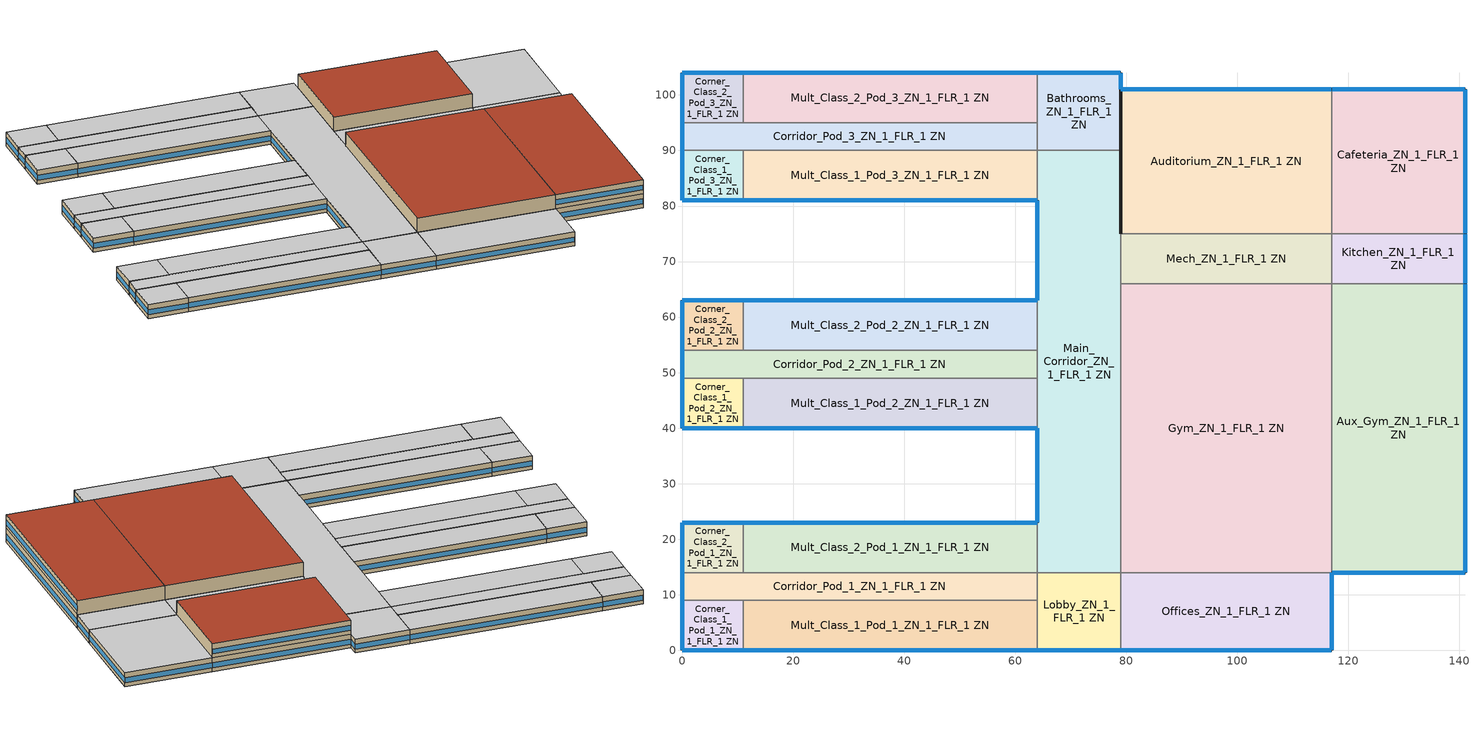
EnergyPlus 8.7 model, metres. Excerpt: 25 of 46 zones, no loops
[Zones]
Auditorium_ZN_1_FLR_1 ZN
 floor ground (Typical Insulated Carpeted 6in Slab Floor): 117,101 117,75 79,75 79,101 z0
 wall outside (Typical Insulated Steel Framed Exterior Wall R-11.9): 117,101 79,101 79,75 z0:4; 117,101 79,101 79,75 z4:8
 wall to Mech_ZN_1_FLR_1 ZN (Typical Interior Wall): 79,75 117,75 z0:4
 wall to Cafeteria_ZN_1_FLR_1 ZN (Typical Interior Wall): 117,75 117,101 z0:4
 wall to Mech_ZN_1_FLR_2 ZN (Typical Interior Wall): 79,75 117,75 z4:8
 wall to LIBRARY_MEDIA_CENTER_ZN_1_FLR_2 ZN (Typical Interior Wall): 117,75 117,101 z4:8
 window (U 1.22 SHGC 0.54 Simple Glazing Window): 116.95,101 79.05,101 z1.1:2.5; 116.95,101 79.05,101 z5.1:6.5
 roof outside (Typical IEAD Roof - Highly Reflective R-25.64): 117,75 117,101 79,101 79,75 z8
Aux_Gym_ZN_1_FLR_1 ZN
 floor ground (Typical Insulated Carpeted 6in Slab Floor): 141,66 141,14 117,14 117,66 z0
 wall outside (Typical Insulated Steel Framed Exterior Wall R-11.9): 117,14 141,14 141,66 z0:4; 117,14 141,14 141,66 z4:8
 wall to Kitchen_ZN_1_FLR_1 ZN (Typical Interior Wall): 141,66 117,66 z0:4
 wall to Gym_ZN_1_FLR_1 ZN (Typical Interior Wall): 117,66 117,14 z0:4; 117,66 117,14 z4:8
 wall to LIBRARY_MEDIA_CENTER_ZN_1_FLR_2 ZN (Typical Interior Wall): 141,66 117,66 z4:8
 window (U 1.22 SHGC 0.54 Simple Glazing Window): 117.05,14 140.95,14 z1.1:2.51; 141,14.05 141,65.95 z1.1:2.5; 117.05,14 140.95,14 z5.1:6.51; 141,14.05 141,65.95 z5.1:6.5
 roof outside (Typical IEAD Roof - Highly Reflective R-25.64): 141,14 141,66 117,66 117,14 z8
Bathrooms_ZN_1_FLR_1 ZN
 floor ground (Typical Insulated Carpeted 6in Slab Floor): 79,104 79,90 64,90 64,104 z0
 wall outside (Typical Insulated Steel Framed Exterior Wall R-11.9): 79,90 79,101 79,104 64,104 z0:4
 wall to Main_Corridor_ZN_1_FLR_1 ZN (Typical Interior Wall): 64,90 79,90 z0:4
 wall to Mult_Class_2_Pod_3_ZN_1_FLR_1 ZN (Typical Interior Wall): 64,104 64,95 z0:4
 wall to Corridor_Pod_3_ZN_1_FLR_1 ZN (Typical Interior Wall): 64,95 64,90 z0:4
 window (U 1.22 SHGC 0.54 Simple Glazing Window): 79,101.05 79,103.95 z1.1:2.55; 78.95,104 64.05,104 z1.1:2.51
 ceiling to Bathrooms_ZN_1_FLR_2 ZN (Typical Interior Ceiling): 79,90 79,104 64,104 64,90 z4
Cafeteria_ZN_1_FLR_1 ZN
 floor ground (Typical Insulated Carpeted 6in Slab Floor): 141,101 141,75 117,75 117,101 z0
 wall outside (Typical Insulated Steel Framed Exterior Wall R-11.9): 141,75 141,101 117,101 z0:4
 wall to Kitchen_ZN_1_FLR_1 ZN (Typical Interior Wall): 117,75 141,75 z0:4
 window (U 1.22 SHGC 0.54 Simple Glazing Window): 141,75.05 141,100.95 / 140.95,101 117.05,101 z1.1:2.51
 ceiling to LIBRARY_MEDIA_CENTER_ZN_1_FLR_2 ZN (Typical Interior Ceiling): 141,75 141,101 117,101 117,75 z4
Corner_Class_1_Pod_1_ZN_1_FLR_1 ZN
 floor ground (Typical Insulated Carpeted 6in Slab Floor): 11,9 11,0 0,0 0,9 z0
 wall outside (Typical Insulated Steel Framed Exterior Wall R-11.9): 0,9 0,0 11,0 z0:4
 wall to Mult_Class_1_Pod_1_ZN_1_FLR_1 ZN (Typical Interior Wall): 11,0 11,9 z0:4
 wall to Corridor_Pod_1_ZN_1_FLR_1 ZN (Typical Interior Wall): 11,9 0,9 z0:4
 window (U 1.22 SHGC 0.54 Simple Glazing Window): 0.05,0 10.95,0 z1.1:2.51; 0,8.95 0,0.05 z1.1:2.52
 ceiling to Corner_Class_1_Pod_1_ZN_1_FLR_2 ZN (Typical Interior Ceiling): 11,0 11,9 0,9 0,0 z4
Corner_Class_1_Pod_2_ZN_1_FLR_1 ZN
 floor ground (Typical Insulated Carpeted 6in Slab Floor): 11,49 11,40 0,40 0,49 z0
 wall outside (Typical Insulated Steel Framed Exterior Wall R-11.9): 0,49 0,40 11,40 z0:4
 wall to Mult_Class_1_Pod_2_ZN_1_FLR_1 ZN (Typical Interior Wall): 11,40 11,49 z0:4
 wall to Corridor_Pod_2_ZN_1_FLR_1 ZN (Typical Interior Wall): 11,49 0,49 z0:4
 window (U 1.22 SHGC 0.54 Simple Glazing Window): 0.05,40 10.95,40 z1.1:2.51; 0,48.95 0,40.05 z1.1:2.52
 ceiling to Corner_Class_1_Pod_2_ZN_1_FLR_2 ZN (Typical Interior Ceiling): 11,40 11,49 0,49 0,40 z4
Corner_Class_1_Pod_3_ZN_1_FLR_1 ZN
 floor ground (Typical Insulated Carpeted 6in Slab Floor): 11,90 11,81 0,81 0,90 z0
 wall outside (Typical Insulated Steel Framed Exterior Wall R-11.9): 0,90 0,81 11,81 z0:4
 wall to Mult_Class_1_Pod_3_ZN_1_FLR_1 ZN (Typical Interior Wall): 11,81 11,90 z0:4
 wall to Corridor_Pod_3_ZN_1_FLR_1 ZN (Typical Interior Wall): 11,90 0,90 z0:4
 window (U 1.22 SHGC 0.54 Simple Glazing Window): 0.05,81 10.95,81 z1.1:2.51; 0,89.95 0,81.05 z1.1:2.52
 ceiling to Corner_Class_1_Pod_3_ZN_1_FLR_2 ZN (Typical Interior Ceiling): 11,81 11,90 0,90 0,81 z4
Corner_Class_2_Pod_1_ZN_1_FLR_1 ZN
 floor ground (Typical Insulated Carpeted 6in Slab Floor): 11,23 11,14 0,14 0,23 z0
 wall outside (Typical Insulated Steel Framed Exterior Wall R-11.9): 11,23 0,23 0,14 z0:4
 wall to Corridor_Pod_1_ZN_1_FLR_1 ZN (Typical Interior Wall): 0,14 11,14 z0:4
 wall to Mult_Class_2_Pod_1_ZN_1_FLR_1 ZN (Typical Interior Wall): 11,14 11,23 z0:4
 window (U 1.22 SHGC 0.54 Simple Glazing Window): 10.95,23 0.05,23 z1.1:2.51; 0,22.95 0,14.05 z1.1:2.52
 ceiling to Corner_Class_2_Pod_1_ZN_1_FLR_2 ZN (Typical Interior Ceiling): 11,14 11,23 0,23 0,14 z4
Corner_Class_2_Pod_2_ZN_1_FLR_1 ZN
 floor ground (Typical Insulated Carpeted 6in Slab Floor): 11,63 11,54 0,54 0,63 z0
 wall outside (Typical Insulated Steel Framed Exterior Wall R-11.9): 11,63 0,63 0,54 z0:4
 wall to Corridor_Pod_2_ZN_1_FLR_1 ZN (Typical Interior Wall): 0,54 11,54 z0:4
 wall to Mult_Class_2_Pod_2_ZN_1_FLR_1 ZN (Typical Interior Wall): 11,54 11,63 z0:4
 window (U 1.22 SHGC 0.54 Simple Glazing Window): 10.95,63 0.05,63 z1.1:2.51; 0,62.95 0,54.05 z1.1:2.52
 ceiling to Corner_Class_2_Pod_2_ZN_1_FLR_2 ZN (Typical Interior Ceiling): 11,54 11,63 0,63 0,54 z4
Corner_Class_2_Pod_3_ZN_1_FLR_1 ZN
 floor ground (Typical Insulated Carpeted 6in Slab Floor): 11,104 11,95 0,95 0,104 z0
 wall outside (Typical Insulated Steel Framed Exterior Wall R-11.9): 11,104 0,104 0,95 z0:4
 wall to Corridor_Pod_3_ZN_1_FLR_1 ZN (Typical Interior Wall): 0,95 11,95 z0:4
 wall to Mult_Class_2_Pod_3_ZN_1_FLR_1 ZN (Typical Interior Wall): 11,95 11,104 z0:4
 window (U 1.22 SHGC 0.54 Simple Glazing Window): 10.95,104 0.05,104 z1.1:2.51; 0,103.95 0,95.05 z1.1:2.52
 ceiling to Corner_Class_2_Pod_3_ZN_1_FLR_2 ZN (Typical Interior Ceiling): 11,95 11,104 0,104 0,95 z4
Corridor_Pod_1_ZN_1_FLR_1 ZN
 floor ground (Typical Insulated Carpeted 6in Slab Floor): 64,14 64,9 0,9 0,14 z0
 wall outside (Typical Insulated Steel Framed Exterior Wall R-11.9): 0,14 0,9 z0:4
 wall to Mult_Class_1_Pod_1_ZN_1_FLR_1 ZN (Typical Interior Wall): 11,9 64,9 z0:4
 wall to Lobby_ZN_1_FLR_1 ZN (Typical Interior Wall): 64,9 64,14 z0:4
 wall to Mult_Class_2_Pod_1_ZN_1_FLR_1 ZN (Typical Interior Wall): 64,14 11,14 z0:4
 window (U 1.22 SHGC 0.54 Simple Glazing Window): 0,13.95 0,9.05 z1.1:2.53
 ceiling to Corridor_Pod_1_ZN_1_FLR_2 ZN (Typical Interior Ceiling): 64,9 64,14 0,14 0,9 z4
Corridor_Pod_2_ZN_1_FLR_1 ZN
 floor ground (Typical Insulated Carpeted 6in Slab Floor): 64,54 64,49 0,49 0,54 z0
 wall outside (Typical Insulated Steel Framed Exterior Wall R-11.9): 0,54 0,49 z0:4
 wall to Mult_Class_1_Pod_2_ZN_1_FLR_1 ZN (Typical Interior Wall): 11,49 64,49 z0:4
 wall to Main_Corridor_ZN_1_FLR_1 ZN (Typical Interior Wall): 64,49 64,54 z0:4
 wall to Mult_Class_2_Pod_2_ZN_1_FLR_1 ZN (Typical Interior Wall): 64,54 11,54 z0:4
 window (U 1.22 SHGC 0.54 Simple Glazing Window): 0,53.95 0,49.05 z1.1:2.53
 ceiling to Corridor_Pod_2_ZN_1_FLR_2 ZN (Typical Interior Ceiling): 64,49 64,54 0,54 0,49 z4
Corridor_Pod_3_ZN_1_FLR_1 ZN
 floor ground (Typical Insulated Carpeted 6in Slab Floor): 64,95 64,90 0,90 0,95 z0
 wall outside (Typical Insulated Steel Framed Exterior Wall R-11.9): 0,95 0,90 z0:4
 wall to Mult_Class_1_Pod_3_ZN_1_FLR_1 ZN (Typical Interior Wall): 11,90 64,90 z0:4
 wall to Mult_Class_2_Pod_3_ZN_1_FLR_1 ZN (Typical Interior Wall): 64,95 11,95 z0:4
 window (U 1.22 SHGC 0.54 Simple Glazing Window): 0,94.95 0,90.05 z1.1:2.53
 ceiling to Corridor_Pod_3_ZN_1_FLR_2 ZN (Typical Interior Ceiling): 64,90 64,95 0,95 0,90 z4
Gym_ZN_1_FLR_1 ZN
 floor ground (Typical Insulated Carpeted 6in Slab Floor): 117,66 117,14 79,14 79,66 z0
 wall to Offices_ZN_1_FLR_1 ZN (Typical Interior Wall): 79,14 117,14 z0:4
 wall to Mech_ZN_1_FLR_1 ZN (Typical Interior Wall): 117,66 79,66 z0:4
 wall to Main_Corridor_ZN_1_FLR_1 ZN (Typical Interior Wall): 79,66 79,14 z0:4
 wall to Offices_ZN_1_FLR_2 ZN (Typical Interior Wall): 79,14 117,14 z4:8
 wall to Mech_ZN_1_FLR_2 ZN (Typical Interior Wall): 117,66 79,66 z4:8
 wall to Main_Corridor_ZN_1_FLR_2 ZN (Typical Interior Wall): 79,66 79,14 z4:8
 roof outside (Typical IEAD Roof - Highly Reflective R-25.64): 117,14 117,66 79,66 79,14 z8
Kitchen_ZN_1_FLR_1 ZN
 floor ground (Typical Insulated Carpeted 6in Slab Floor): 141,75 141,66 117,66 117,75 z0
 wall outside (Typical Insulated Steel Framed Exterior Wall R-11.9): 141,66 141,75 z0:4
 wall to Mech_ZN_1_FLR_1 ZN (Typical Interior Wall): 117,75 117,66 z0:4
 window (U 1.22 SHGC 0.54 Simple Glazing Window): 141,66.05 141,74.95 z1.1:2.52
 ceiling to LIBRARY_MEDIA_CENTER_ZN_1_FLR_2 ZN (Typical Interior Ceiling): 141,66 141,75 117,75 117,66 z4
Lobby_ZN_1_FLR_1 ZN
 floor ground (Typical Insulated Carpeted 6in Slab Floor): 79,14 79,0 64,0 64,14 z0
 wall outside (Typical Insulated Steel Framed Exterior Wall R-11.9): 64,0 79,0 z0:4
 wall to Offices_ZN_1_FLR_1 ZN (Typical Interior Wall): 79,0 79,14 z0:4
 wall to Main_Corridor_ZN_1_FLR_1 ZN (Typical Interior Wall): 79,14 64,14 z0:4
 wall to Mult_Class_1_Pod_1_ZN_1_FLR_1 ZN (Typical Interior Wall): 64,9 64,0 z0:4
 window (U 1.22 SHGC 0.54 Simple Glazing Window): 64.05,0 78.95,0 z1.1:2.51
 ceiling to Lobby_ZN_1_FLR_2 ZN (Typical Interior Ceiling): 79,0 79,14 64,14 64,0 z4
Main_Corridor_ZN_1_FLR_1 ZN
 floor ground (Typical Insulated Carpeted 6in Slab Floor): 79,90 79,14 64,14 64,90 z0
 wall outside (Typical Insulated Steel Framed Exterior Wall R-11.9): 64,40 64,23 / 79,75 79,90 / 64,81 64,63 z0:4
 wall to Mult_Class_1_Pod_2_ZN_1_FLR_1 ZN (Typical Interior Wall): 64,49 64,40 z0:4
 wall to Mult_Class_2_Pod_1_ZN_1_FLR_1 ZN (Typical Interior Wall): 64,23 64,14 z0:4
 wall to Mech_ZN_1_FLR_1 ZN (Typical Interior Wall): 79,66 79,75 z0:4
 wall to Mult_Class_1_Pod_3_ZN_1_FLR_1 ZN (Typical Interior Wall): 64,90 64,81 z0:4
 wall to Mult_Class_2_Pod_2_ZN_1_FLR_1 ZN (Typical Interior Wall): 64,63 64,54 z0:4
 window (U 1.22 SHGC 0.54 Simple Glazing Window): 64,39.95 64,23.05 / 64,80.95 64,63.05 z1.1:2.51
 ceiling to Main_Corridor_ZN_1_FLR_2 ZN (Typical Interior Ceiling): 79,14 79,90 64,90 64,14 z4
Mech_ZN_1_FLR_1 ZN
 floor ground (Typical Insulated Carpeted 6in Slab Floor): 117,75 117,66 79,66 79,75 z0
 ceiling to Mech_ZN_1_FLR_2 ZN (Typical Interior Ceiling): 117,66 117,75 79,75 79,66 z4
Mult_Class_1_Pod_1_ZN_1_FLR_1 ZN
 floor ground (Typical Insulated Carpeted 6in Slab Floor): 64,9 64,0 11,0 11,9 z0
 wall outside (Typical Insulated Steel Framed Exterior Wall R-11.9): 11,0 64,0 z0:4
 window (U 1.22 SHGC 0.54 Simple Glazing Window): 11.05,0 63.95,0 z1.1:2.5
 ceiling to Mult_Class_1_Pod_1_ZN_1_FLR_2 ZN (Typical Interior Ceiling): 64,0 64,9 11,9 11,0 z4
Mult_Class_1_Pod_2_ZN_1_FLR_1 ZN
 floor ground (Typical Insulated Carpeted 6in Slab Floor): 64,49 64,40 11,40 11,49 z0
 wall outside (Typical Insulated Steel Framed Exterior Wall R-11.9): 11,40 64,40 z0:4
 window (U 1.22 SHGC 0.54 Simple Glazing Window): 11.05,40 63.95,40 z1.1:2.5
 ceiling to Mult_Class_1_Pod_2_ZN_1_FLR_2 ZN (Typical Interior Ceiling): 64,40 64,49 11,49 11,40 z4
Mult_Class_1_Pod_3_ZN_1_FLR_1 ZN
 floor ground (Typical Insulated Carpeted 6in Slab Floor): 64,90 64,81 11,81 11,90 z0
 wall outside (Typical Insulated Steel Framed Exterior Wall R-11.9): 11,81 64,81 z0:4
 window (U 1.22 SHGC 0.54 Simple Glazing Window): 11.05,81 63.95,81 z1.1:2.5
 ceiling to Mult_Class_1_Pod_3_ZN_1_FLR_2 ZN (Typical Interior Ceiling): 64,81 64,90 11,90 11,81 z4
Mult_Class_2_Pod_1_ZN_1_FLR_1 ZN
 floor ground (Typical Insulated Carpeted 6in Slab Floor): 64,23 64,14 11,14 11,23 z0
 wall outside (Typical Insulated Steel Framed Exterior Wall R-11.9): 64,23 11,23 z0:4
 window (U 1.22 SHGC 0.54 Simple Glazing Window): 63.95,23 11.05,23 z1.1:2.5
 ceiling to Mult_Class_2_Pod_1_ZN_1_FLR_2 ZN (Typical Interior Ceiling): 64,14 64,23 11,23 11,14 z4
Mult_Class_2_Pod_2_ZN_1_FLR_1 ZN
 floor ground (Typical Insulated Carpeted 6in Slab Floor): 64,63 64,54 11,54 11,63 z0
 wall outside (Typical Insulated Steel Framed Exterior Wall R-11.9): 64,63 11,63 z0:4
 window (U 1.22 SHGC 0.54 Simple Glazing Window): 63.95,63 11.05,63 z1.1:2.5
 ceiling to Mult_Class_2_Pod_2_ZN_1_FLR_2 ZN (Typical Interior Ceiling): 64,54 64,63 11,63 11,54 z4
Mult_Class_2_Pod_3_ZN_1_FLR_1 ZN
 floor ground (Typical Insulated Carpeted 6in Slab Floor): 64,104 64,95 11,95 11,104 z0
 wall outside (Typical Insulated Steel Framed Exterior Wall R-11.9): 64,104 11,104 z0:4
 window (U 1.22 SHGC 0.54 Simple Glazing Window): 63.95,104 11.05,104 z1.1:2.5
 ceiling to Mult_Class_2_Pod_3_ZN_1_FLR_2 ZN (Typical Interior Ceiling): 64,95 64,104 11,104 11,95 z4
Offices_ZN_1_FLR_1 ZN
 floor ground (Typical Insulated Carpeted 6in Slab Floor): 117,14 117,0 79,0 79,14 z0
 wall outside (Typical Insulated Steel Framed Exterior Wall R-11.9): 79,0 117,0 117,14 z0:4
 window (U 1.22 SHGC 0.54 Simple Glazing Window): 79.05,0 116.95,0 z1.1:2.5; 117,0.05 117,13.95 z1.1:2.51
 ceiling to Offices_ZN_1_FLR_2 ZN (Typical Interior Ceiling): 117,0 117,14 79,14 79,0 z4
[Building]
90.1-2013-SecondarySchool-ASHRAE 169-2006-2A PRM baseline created: 2017-04-13 08:59:00 -0600: North Axis {deg}=0; Terrain=City; Loads Convergence Tolerance Value=0.04; Temperature Convergence Tolerance Value {deltaC}=0.2; Solar Distribution=FullInteriorAndExterior; Maximum Number of Warmup Days=25; Minimum Number of Warmup Days=6
[Site:Location]
Houston Bush Intercontinental_TX_USA: Latitude {deg}=30; Longitude {deg}=-95.37; Time Zone {hr}=-6; Elevation {m}=29
[Site:GroundTemperature:BuildingSurface]
20.541, 20.346, 20.801, 22.127, 22.752, 22.868, 22.937, 22.96, 22.981, 22.822, 21.631, 20.645
[Site:WaterMainsTemperature]
Calculation Method=Correlation; Annual Average Outdoor Air Temperature {C}=20.3167; Maximum Difference In Monthly Average Outdoor Air Temperatures {deltaC}=17.8
[SizingPeriod:DesignDay] Day of Month=21; Dry-Bulb Temperature Range Modifier Type=DefaultMultipliers; Humidity Condition Type=Wetbulb; Barometric Pressure {Pa}=100977; Rain Indicator=No; Snow Indicator=No; Daylight Saving Time Indicator=No
Name | Month | Day Type | Maximum Dry-Bulb Temperature {C} | Daily Dry-Bulb Temperature Range {deltaC} | Wetbulb or DewPoint at Maximum Dry-Bulb {C} | Wind Speed {m/s} | Wind Direction {deg} | Solar Model Indicator | ASHRAE Clear Sky Optical Depth for Beam Irradiance (taub) | ASHRAE Clear Sky Optical Depth for Diffuse Irradiance (taud) | Sky Clearness
Houston Bush Intercontinental Ann Clg .4% Condns DB=>MWB | 7 | SummerDesignDay | 36 | 10.1 | 24.8 | 3.5 | 170 | ASHRAETau | 0.499 | 1.97
Houston Bush Intercontinental Ann Htg 99.6% Condns DB | 1 | WinterDesignDay | -1.6 | 0 | -1.6 | 2.8 | 0 | ASHRAEClearSky |  |  | 0
[Material]
Name | Roughness | Thickness {m} | Conductivity {W/m-K} | Density {kg/m3} | Specific Heat {J/kg-K} | Thermal Absorptance | Solar Absorptance | Visible Absorptance
100mm Normalweight concrete floor | MediumSmooth | 0.1016 | 2.31 | 2322 | 832 | 0.9 | 0.7 | 0.7
25mm Stucco | Smooth | 0.0254 | 0.72 | 1856 | 840 | 0.9 | 0.7 | 0.7
5/8 in. Gypsum Board | MediumSmooth | 0.0159 | 0.16 | 800 | 1090 | 0.9 | 0.7 | 0.7
6 in. Normalweight Concrete Floor | MediumRough | 0.1524 | 2.31 | 2322 | 832 | 0.9 | 0.7 | 0.7
G01 13mm gypsum board | Smooth | 0.0127 | 0.16 | 800 | 1090 | 0.9 | 0.7 | 0.5
Metal Roof Surface | Smooth | 0.0008 | 45.28 | 7824 | 500 | 0.9 | 0.7 | 0.7
Roof Membrane - Highly Reflective | VeryRough | 0.0095 | 0.16 | 1121.29 | 1460 | 0.75 | 0.45 | 0.7
Std Wood 6inch | MediumSmooth | 0.15 | 0.12 | 540 | 1210 | 0.9 | 0.7 | 0.7
[Material:NoMass] Thermal Absorptance=0.9; Solar Absorptance=0.7
Name | Roughness | Thermal Resistance {m2-K/W} | Visible Absorptance
CP02 CARPET PAD | VeryRough | 0.21648 | 0.8
Typical Carpet Pad | Smooth | 0.21648 | 0.8
Typical Insulation R-24.52 | Smooth | 4.31889 | 0.7
Typical Insulation R-9.73 | Smooth | 1.71283 | 0.7
[WindowMaterial:SimpleGlazingSystem]
U 1.22 SHGC 0.54 Simple Glazing: U-Factor {W/m2-K}=6.92748; Solar Heat Gain Coefficient=0.54; Visible Transmittance=0.38
[Construction]
InteriorFurnishings: Std Wood 6inch
Typical IEAD Roof - Highly Reflective R-25.64: Roof Membrane - Highly Reflective, Typical Insulation R-24.52, Metal Roof Surface
Typical Insulated Carpeted 6in Slab Floor: 6 in. Normalweight Concrete Floor, Typical Carpet Pad
Typical Insulated Steel Framed Exterior Wall R-11.9: 25mm Stucco, 5/8 in. Gypsum Board, Typical Insulation R-9.73, 5/8 in. Gypsum Board
Typical Interior Ceiling: CP02 CARPET PAD, 100mm Normalweight concrete floor
Typical Interior Wall: G01 13mm gypsum board, G01 13mm gypsum board
U 1.22 SHGC 0.54 Simple Glazing Window: U 1.22 SHGC 0.54 Simple Glazing
[Zone] Part of Total Floor Area=Yes
Auditorium_ZN_1_FLR_1 ZN; Aux_Gym_ZN_1_FLR_1 ZN; Bathrooms_ZN_1_FLR_1 ZN; Cafeteria_ZN_1_FLR_1 ZN; Corner_Class_1_Pod_1_ZN_1_FLR_1 ZN; Corner_Class_1_Pod_2_ZN_1_FLR_1 ZN; Corner_Class_1_Pod_3_ZN_1_FLR_1 ZN; Corner_Class_2_Pod_1_ZN_1_FLR_1 ZN; Corner_Class_2_Pod_2_ZN_1_FLR_1 ZN; Corner_Class_2_Pod_3_ZN_1_FLR_1 ZN; Corridor_Pod_1_ZN_1_FLR_1 ZN; Corridor_Pod_2_ZN_1_FLR_1 ZN; Corridor_Pod_3_ZN_1_FLR_1 ZN; Gym_ZN_1_FLR_1 ZN; Kitchen_ZN_1_FLR_1 ZN; Lobby_ZN_1_FLR_1 ZN; Main_Corridor_ZN_1_FLR_1 ZN; Mech_ZN_1_FLR_1 ZN; Mult_Class_1_Pod_1_ZN_1_FLR_1 ZN; Mult_Class_1_Pod_2_ZN_1_FLR_1 ZN; Mult_Class_1_Pod_3_ZN_1_FLR_1 ZN; Mult_Class_2_Pod_1_ZN_1_FLR_1 ZN; Mult_Class_2_Pod_2_ZN_1_FLR_1 ZN; Mult_Class_2_Pod_3_ZN_1_FLR_1 ZN; Offices_ZN_1_FLR_1 ZN
[InternalMass] Construction=InteriorFurnishings
Name | Zone | Surface Area {m2}
Auditorium_ZN_1_FLR_1 Mass | Auditorium_ZN_1_FLR_1 ZN | 1976
Aux_Gym_ZN_1_FLR_1 Mass | Aux_Gym_ZN_1_FLR_1 ZN | 2496
Bathrooms_ZN_1_FLR_1 Mass; Bathrooms_ZN_1_FLR_1 Mass 1 | Bathrooms_ZN_1_FLR_1 ZN | 420
Cafeteria_ZN_1_FLR_1 Mass | Cafeteria_ZN_1_FLR_1 ZN | 1248
Corner_Class_1_Pod_1_ZN_1_FLR_1 Mass | Corner_Class_1_Pod_1_ZN_1_FLR_1 ZN | 198
Corner_Class_1_Pod_2_ZN_1_FLR_1 Mass | Corner_Class_1_Pod_2_ZN_1_FLR_1 ZN | 198
Corner_Class_1_Pod_3_ZN_1_FLR_1 Mass | Corner_Class_1_Pod_3_ZN_1_FLR_1 ZN | 198
Corner_Class_2_Pod_1_ZN_1_FLR_1 Mass | Corner_Class_2_Pod_1_ZN_1_FLR_1 ZN | 198
Corner_Class_2_Pod_2_ZN_1_FLR_1 Mass | Corner_Class_2_Pod_2_ZN_1_FLR_1 ZN | 198
Corner_Class_2_Pod_3_ZN_1_FLR_1 Mass | Corner_Class_2_Pod_3_ZN_1_FLR_1 ZN | 198
Corridor_Pod_1_ZN_1_FLR_1 Mass | Corridor_Pod_1_ZN_1_FLR_1 ZN | 640
Corridor_Pod_2_ZN_1_FLR_1 Mass | Corridor_Pod_2_ZN_1_FLR_1 ZN | 640
Corridor_Pod_3_ZN_1_FLR_1 Mass | Corridor_Pod_3_ZN_1_FLR_1 ZN | 640
Gym_ZN_1_FLR_1 Mass | Gym_ZN_1_FLR_1 ZN | 3952
Kitchen_ZN_1_FLR_1 Mass; Kitchen_ZN_1_FLR_1 Mass 1; Kitchen_ZN_1_FLR_1 Mass 2; Kitchen_ZN_1_FLR_1 Mass 3 | Kitchen_ZN_1_FLR_1 ZN | 432
Lobby_ZN_1_FLR_1 Mass | Lobby_ZN_1_FLR_1 ZN | 420
Main_Corridor_ZN_1_FLR_1 Mass | Main_Corridor_ZN_1_FLR_1 ZN | 2280
Mech_ZN_1_FLR_1 Mass | Mech_ZN_1_FLR_1 ZN | 684
Mult_Class_1_Pod_1_ZN_1_FLR_1 Mass | Mult_Class_1_Pod_1_ZN_1_FLR_1 ZN | 954
Mult_Class_1_Pod_2_ZN_1_FLR_1 Mass | Mult_Class_1_Pod_2_ZN_1_FLR_1 ZN | 954
Mult_Class_1_Pod_3_ZN_1_FLR_1 Mass | Mult_Class_1_Pod_3_ZN_1_FLR_1 ZN | 954
Mult_Class_2_Pod_1_ZN_1_FLR_1 Mass | Mult_Class_2_Pod_1_ZN_1_FLR_1 ZN | 954
Mult_Class_2_Pod_2_ZN_1_FLR_1 Mass | Mult_Class_2_Pod_2_ZN_1_FLR_1 ZN | 954
Mult_Class_2_Pod_3_ZN_1_FLR_1 Mass | Mult_Class_2_Pod_3_ZN_1_FLR_1 ZN | 954
Offices_ZN_1_FLR_1 Mass | Offices_ZN_1_FLR_1 ZN | 1064
[Daylighting:Controls] Lighting Control Type=Stepped; Number of Stepped Control Steps=3; Glare Calculation Azimuth Angle of View Direction Clockwise from Zone y-Axis {deg}=-0; Illuminance Setpoint at Reference Point 1 {lux}=300; Illuminance Setpoint at Reference Point 2 {lux}=300
Name | Zone | Glare Calculation Daylighting Reference Point | Daylighting Reference Point Name 1 | Fraction of Zone Controlled by Reference Point 1 | Daylighting Reference Point Name 2 | Fraction of Zone Controlled by Reference Point 2
{b795b714-e748-483b-a45b-b7c0e6b0e94b} | Auditorium_ZN_1_FLR_1 ZN | Auditorium_ZN_1_FLR_1 Daylt Sensor 1 | Auditorium_ZN_1_FLR_1 Daylt Sensor 1 | 0.250142 | Auditorium_ZN_1_FLR_1 Daylt Sensor 2 | 0.250142
{8873e209-6be9-401e-aadf-5ac5447d0a1d} | Aux_Gym_ZN_1_FLR_1 ZN | Aux_Gym_ZN_1_FLR_1 Daylt Sensor 1 | Aux_Gym_ZN_1_FLR_1 Daylt Sensor 1 | 0.36216 | Aux_Gym_ZN_1_FLR_1 Daylt Sensor 2 | 0.294362
{1938be73-e552-4936-91fb-438c9546b424} | Bathrooms_ZN_1_FLR_1 ZN | Bathrooms_ZN_1_FLR_1 Daylt Sensor 1 | Bathrooms_ZN_1_FLR_1 Daylt Sensor 1 | 0.200051 | Bathrooms_ZN_1_FLR_1 Daylt Sensor 2 | 0.158435
{3b2497f7-b567-4788-82e8-83ddaec81f85} | Cafeteria_ZN_1_FLR_1 ZN | Cafeteria_ZN_1_FLR_1 Daylt Sensor 1 | Cafeteria_ZN_1_FLR_1 Daylt Sensor 1 | 1 | Cafeteria_ZN_1_FLR_1 Daylt Sensor 2 | 0
{ca0d8959-66d2-4293-b1bf-4854e0db44db} | Corner_Class_1_Pod_1_ZN_1_FLR_1 ZN | Corner_Class_1_Pod_1_ZN_1_FLR_1 Daylt Sensor 1 | Corner_Class_1_Pod_1_ZN_1_FLR_1 Daylt Sensor 1 | 0.444047 | Corner_Class_1_Pod_1_ZN_1_FLR_1 Daylt Sensor 2 | 0.316341
{e4178c55-5b28-425d-863f-0259a6e7f38b} | Corner_Class_1_Pod_2_ZN_1_FLR_1 ZN | Corner_Class_1_Pod_2_ZN_1_FLR_1 Daylt Sensor 1 | Corner_Class_1_Pod_2_ZN_1_FLR_1 Daylt Sensor 1 | 0.444047 | Corner_Class_1_Pod_2_ZN_1_FLR_1 Daylt Sensor 2 | 0.316341
{5decd644-11fb-462f-835a-11d1db931ac6} | Corner_Class_1_Pod_3_ZN_1_FLR_1 ZN | Corner_Class_1_Pod_3_ZN_1_FLR_1 Daylt Sensor 1 | Corner_Class_1_Pod_3_ZN_1_FLR_1 Daylt Sensor 1 | 0.444047 | Corner_Class_1_Pod_3_ZN_1_FLR_1 Daylt Sensor 2 | 0.316341
{054d3f51-36a3-4fd5-8f18-624d3cdcc558} | Corner_Class_2_Pod_1_ZN_1_FLR_1 ZN | Corner_Class_2_Pod_1_ZN_1_FLR_1 Daylt Sensor 1 | Corner_Class_2_Pod_1_ZN_1_FLR_1 Daylt Sensor 1 | 0.444047 | Corner_Class_2_Pod_1_ZN_1_FLR_1 Daylt Sensor 2 | 0.316341
{8ff4bc83-93ff-4b96-b34f-e510f0426c74} | Corner_Class_2_Pod_2_ZN_1_FLR_1 ZN | Corner_Class_2_Pod_2_ZN_1_FLR_1 Daylt Sensor 1 | Corner_Class_2_Pod_2_ZN_1_FLR_1 Daylt Sensor 1 | 0.444047 | Corner_Class_2_Pod_2_ZN_1_FLR_1 Daylt Sensor 2 | 0.316341
{70e6858a-1ba1-488e-9374-2494ae64756d} | Corner_Class_2_Pod_3_ZN_1_FLR_1 ZN | Corner_Class_2_Pod_3_ZN_1_FLR_1 Daylt Sensor 1 | Corner_Class_2_Pod_3_ZN_1_FLR_1 Daylt Sensor 1 | 0.444047 | Corner_Class_2_Pod_3_ZN_1_FLR_1 Daylt Sensor 2 | 0.316341
{da69eedf-3810-485a-bcc9-9ba7cf579b9d} | Kitchen_ZN_1_FLR_1 ZN | Kitchen_ZN_1_FLR_1 Daylt Sensor 1 | Kitchen_ZN_1_FLR_1 Daylt Sensor 1 | 0.104821 | Kitchen_ZN_1_FLR_1 Daylt Sensor 2 | 0.104821
{5dd1419d-7339-4ea9-bd3a-3c4550f2c84a} | Lobby_ZN_1_FLR_1 ZN | Lobby_ZN_1_FLR_1 Daylt Sensor 1 | Lobby_ZN_1_FLR_1 Daylt Sensor 1 | 0.179243 | Lobby_ZN_1_FLR_1 Daylt Sensor 2 | 0.179243
{d373fd04-061b-498e-9d3a-af35e4a66b19} | Main_Corridor_ZN_1_FLR_1 ZN | Main_Corridor_ZN_1_FLR_1 Daylt Sensor 1 | Main_Corridor_ZN_1_FLR_1 Daylt Sensor 1 | 0.0875969 | Main_Corridor_ZN_1_FLR_1 Daylt Sensor 2 | 0.0875969
{d1c6dae9-9c00-468c-89a2-8027cf0202db} | Mult_Class_1_Pod_1_ZN_1_FLR_1 ZN | Mult_Class_1_Pod_1_ZN_1_FLR_1 Daylt Sensor 1 | Mult_Class_1_Pod_1_ZN_1_FLR_1 Daylt Sensor 1 | 0.278067 | Mult_Class_1_Pod_1_ZN_1_FLR_1 Daylt Sensor 2 | 0.278067
{069d87b8-7bff-4d02-a636-2b3febb54ccc} | Mult_Class_1_Pod_2_ZN_1_FLR_1 ZN | Mult_Class_1_Pod_2_ZN_1_FLR_1 Daylt Sensor 1 | Mult_Class_1_Pod_2_ZN_1_FLR_1 Daylt Sensor 1 | 0.278067 | Mult_Class_1_Pod_2_ZN_1_FLR_1 Daylt Sensor 2 | 0.278067
{df1b33bd-5f09-4084-8b36-18d90cce35e9} | Mult_Class_1_Pod_3_ZN_1_FLR_1 ZN | Mult_Class_1_Pod_3_ZN_1_FLR_1 Daylt Sensor 1 | Mult_Class_1_Pod_3_ZN_1_FLR_1 Daylt Sensor 1 | 0.278067 | Mult_Class_1_Pod_3_ZN_1_FLR_1 Daylt Sensor 2 | 0.278067
{5d2a392d-92ad-4319-8390-4996768a4455} | Mult_Class_2_Pod_1_ZN_1_FLR_1 ZN | Mult_Class_2_Pod_1_ZN_1_FLR_1 Daylt Sensor 1 | Mult_Class_2_Pod_1_ZN_1_FLR_1 Daylt Sensor 1 | 0.278067 | Mult_Class_2_Pod_1_ZN_1_FLR_1 Daylt Sensor 2 | 0.278067
{f4bf952d-37b2-4b58-a050-66fea9b1d270} | Mult_Class_2_Pod_2_ZN_1_FLR_1 ZN | Mult_Class_2_Pod_2_ZN_1_FLR_1 Daylt Sensor 1 | Mult_Class_2_Pod_2_ZN_1_FLR_1 Daylt Sensor 1 | 0.278067 | Mult_Class_2_Pod_2_ZN_1_FLR_1 Daylt Sensor 2 | 0.278067
{adebb4b2-10f9-497a-a793-657743580dd1} | Mult_Class_2_Pod_3_ZN_1_FLR_1 ZN | Mult_Class_2_Pod_3_ZN_1_FLR_1 Daylt Sensor 1 | Mult_Class_2_Pod_3_ZN_1_FLR_1 Daylt Sensor 1 | 0.278067 | Mult_Class_2_Pod_3_ZN_1_FLR_1 Daylt Sensor 2 | 0.278067
{b42f3ae6-94d0-4b61-9874-37fa6b3d41cf} | Offices_ZN_1_FLR_1 ZN | Offices_ZN_1_FLR_1 Daylt Sensor 1 | Offices_ZN_1_FLR_1 Daylt Sensor 1 | 0.233078 | Offices_ZN_1_FLR_1 Daylt Sensor 2 | 0.209452
[ElectricEquipment]
2 Elevator Lift Motors: Zone or ZoneList=Mech_ZN_1_FLR_1 ZN; Schedule=SecondarySchool BLDG ELEVATORS; Design Level Calculation Method=EquipmentLevel; Design Level {W}=29220
[AvailabilityManager:NightCycle] Applicability Schedule=Always On Discrete; Thermostat Tolerance {deltaC}=1; Cycling Run Time {s}=3600
Name | Fan Schedule | Control Type
Availability Manager Night Cycle 1 | Building Story 1 VAV_PFP_Boxes (Sys8) Occ Sch | CycleOnAnyZoneFansOnly
Availability Manager Night Cycle 4 | Building Story 2 VAV_PFP_Boxes (Sys8) Occ Sch | CycleOnAnyZoneFansOnly
Availability Manager Night Cycle 2 | Kitchen_ZN_1_FLR_1 ZN PSZ-HP Occ Sch | CycleOnAny
Availability Manager Night Cycle 3 | Mech_ZN_1_FLR_1 ZN PSZ-HP Occ Sch | CycleOnAny
[AvailabilityManager:Scheduled] Schedule=Always On Discrete
Building Story 1 VAV_PFP_Boxes (Sys8) OA Sys Availability Manager; Building Story 2 VAV_PFP_Boxes (Sys8) OA Sys Availability Manager; Kitchen_ZN_1_FLR_1 ZN PSZ-HP OA Sys Availability Manager; Mech_ZN_1_FLR_1 ZN PSZ-HP OA Sys Availability Manager
[Exterior:Lights]
NonDimming Exterior Lights Def: Schedule=SecondarySchool Exterior Lights Always On; Design Level {W}=21874; Control Option=AstronomicalClock
[Refrigeration:Compressor] Rated Return Gas Temperature {C}=18.3; Rated Subcooling {deltaC}=0; Mode of Operation=Subcritical
Name | Refrigeration Compressor Power Curve | Refrigeration Compressor Capacity Curve
Refrigeration Compressor 1 | Refrigeration Compressor Power Curve | Refrigeration Compressor Capacity Curve
Refrigeration Compressor 2 | Refrigeration Compressor Power Curve 1 | Refrigeration Compressor Capacity Curve 1
[Schedule:Day:Interval]
Building Story 1 VAV_PFP_Boxes (Sys8) Occ Sch Sunday; Building Story 1 VAV_PFP_Boxes (Sys8) Occ Sch Saturday; Building Story 2 VAV_PFP_Boxes (Sys8) Occ Sch Sunday; Building Story 2 VAV_PFP_Boxes (Sys8) Occ Sch Saturday; Kitchen_ZN_1_FLR_1 ZN PSZ-HP Occ Sch Saturday; Kitchen_ZN_1_FLR_1 ZN PSZ-HP Occ Sch Sunday; Mech_ZN_1_FLR_1 ZN PSZ-HP Occ Sch Friday 1; Mech_ZN_1_FLR_1 ZN PSZ-HP Occ Sch Monday 1; Mech_ZN_1_FLR_1 ZN PSZ-HP Occ Sch Saturday; Mech_ZN_1_FLR_1 ZN PSZ-HP Occ Sch Sunday; Mech_ZN_1_FLR_1 ZN PSZ-HP Occ Sch Thursday 1; Mech_ZN_1_FLR_1 ZN PSZ-HP Occ Sch Tuesday 1; Mech_ZN_1_FLR_1 ZN PSZ-HP Occ Sch Wednesday 1; SecondarySchool BLDG ELEVATORS Winter Design Day; SecondarySchool BLDG ELEVATORS WntrDsn|Wknd Day: No, 24:00, 0
Building Story 1 VAV_PFP_Boxes (Sys8) Occ Sch Monday; Building Story 1 VAV_PFP_Boxes (Sys8) Occ Sch Tuesday; Building Story 1 VAV_PFP_Boxes (Sys8) Occ Sch Wednesday; Building Story 1 VAV_PFP_Boxes (Sys8) Occ Sch Thursday; Building Story 1 VAV_PFP_Boxes (Sys8) Occ Sch Friday; Kitchen_ZN_1_FLR_1 ZN PSZ-HP Occ Sch Friday; Kitchen_ZN_1_FLR_1 ZN PSZ-HP Occ Sch Monday; Kitchen_ZN_1_FLR_1 ZN PSZ-HP Occ Sch Thursday; Kitchen_ZN_1_FLR_1 ZN PSZ-HP Occ Sch Tuesday; Kitchen_ZN_1_FLR_1 ZN PSZ-HP Occ Sch Wednesday: No, 08:00, 0, 21:00, 1, 24:00, 0
Building Story 1 VAV_PFP_Boxes (Sys8) Occ Sch Default; Building Story 1 VAV_PFP_Boxes (Sys8) Occ Sch Summer Design Day; Building Story 1 VAV_PFP_Boxes (Sys8) Occ Sch Winter Design Day; Building Story 2 VAV_PFP_Boxes (Sys8) Occ Sch Default; Building Story 2 VAV_PFP_Boxes (Sys8) Occ Sch Summer Design Day; Building Story 2 VAV_PFP_Boxes (Sys8) Occ Sch Winter Design Day; Kitchen_ZN_1_FLR_1 ZN PSZ-HP Occ Sch Default; Kitchen_ZN_1_FLR_1 ZN PSZ-HP Occ Sch Summer Design Day; Kitchen_ZN_1_FLR_1 ZN PSZ-HP Occ Sch Winter Design Day; Mech_ZN_1_FLR_1 ZN PSZ-HP Occ Sch Default; Mech_ZN_1_FLR_1 ZN PSZ-HP Occ Sch Summer Design Day; Mech_ZN_1_FLR_1 ZN PSZ-HP Occ Sch Winter Design Day; SecondarySchool Exterior Lights Always On Default; SecondarySchool Exterior Lights Always On Summer Design Day; SecondarySchool Exterior Lights Always On Winter Design Day: No, 24:00, 1
Building Story 2 VAV_PFP_Boxes (Sys8) Occ Sch Monday; Building Story 2 VAV_PFP_Boxes (Sys8) Occ Sch Tuesday; Building Story 2 VAV_PFP_Boxes (Sys8) Occ Sch Wednesday; Building Story 2 VAV_PFP_Boxes (Sys8) Occ Sch Thursday; Building Story 2 VAV_PFP_Boxes (Sys8) Occ Sch Friday: No, 08:00, 0, 17:00, 1, 24:00, 0
Mech_ZN_1_FLR_1 ZN PSZ-HP Occ Sch Friday; Mech_ZN_1_FLR_1 ZN PSZ-HP Occ Sch Friday 2; Mech_ZN_1_FLR_1 ZN PSZ-HP Occ Sch Monday; Mech_ZN_1_FLR_1 ZN PSZ-HP Occ Sch Monday 2; Mech_ZN_1_FLR_1 ZN PSZ-HP Occ Sch Thursday; Mech_ZN_1_FLR_1 ZN PSZ-HP Occ Sch Thursday 2; Mech_ZN_1_FLR_1 ZN PSZ-HP Occ Sch Tuesday; Mech_ZN_1_FLR_1 ZN PSZ-HP Occ Sch Tuesday 2; Mech_ZN_1_FLR_1 ZN PSZ-HP Occ Sch Wednesday; Mech_ZN_1_FLR_1 ZN PSZ-HP Occ Sch Wednesday 2: No, 08:00, 0, 16:00, 1, 24:00, 0
SecondarySchool BLDG ELEVATORS Default; SecondarySchool BLDG ELEVATORS Summer Design Day: No, 08:00, 0, 15:00, 0.3, 16:00, 0.15, 24:00, 0
[Schedule:Week:Daily]
Schedule:Week:Daily {e072f112-32d5-436e-9e31-c2c1967fcfeb}: Building Story 1 VAV_PFP_Boxes (Sys8) Occ Sch Sunday, Building Story 1 VAV_PFP_Boxes (Sys8) Occ Sch Monday, Building Story 1 VAV_PFP_Boxes (Sys8) Occ Sch Tuesday, Building Story 1 VAV_PFP_Boxes (Sys8) Occ Sch Wednesday, Building Story 1 VAV_PFP_Boxes (Sys8) Occ Sch Thursday, Building Story 1 VAV_PFP_Boxes (Sys8) Occ Sch Friday, Building Story 1 VAV_PFP_Boxes (Sys8) Occ Sch Saturday, Building Story 1 VAV_PFP_Boxes (Sys8) Occ Sch Default, Building Story 1 VAV_PFP_Boxes (Sys8) Occ Sch Summer Design Day, Building Story 1 VAV_PFP_Boxes (Sys8) Occ Sch Winter Design Day, Building Story 1 VAV_PFP_Boxes (Sys8) Occ Sch Default, Building Story 1 VAV_PFP_Boxes (Sys8) Occ Sch Default
Schedule:Week:Daily {fec69058-40e8-47e4-8db2-e07ad97b1296}: Building Story 2 VAV_PFP_Boxes (Sys8) Occ Sch Sunday, Building Story 2 VAV_PFP_Boxes (Sys8) Occ Sch Monday, Building Story 2 VAV_PFP_Boxes (Sys8) Occ Sch Tuesday, Building Story 2 VAV_PFP_Boxes (Sys8) Occ Sch Wednesday, Building Story 2 VAV_PFP_Boxes (Sys8) Occ Sch Thursday, Building Story 2 VAV_PFP_Boxes (Sys8) Occ Sch Friday, Building Story 2 VAV_PFP_Boxes (Sys8) Occ Sch Saturday, Building Story 2 VAV_PFP_Boxes (Sys8) Occ Sch Default, Building Story 2 VAV_PFP_Boxes (Sys8) Occ Sch Summer Design Day, Building Story 2 VAV_PFP_Boxes (Sys8) Occ Sch Winter Design Day, Building Story 2 VAV_PFP_Boxes (Sys8) Occ Sch Default, Building Story 2 VAV_PFP_Boxes (Sys8) Occ Sch Default
Schedule:Week:Daily {dd91449d-6a91-4819-a919-428f6e8d1de1}: Kitchen_ZN_1_FLR_1 ZN PSZ-HP Occ Sch Sunday, Kitchen_ZN_1_FLR_1 ZN PSZ-HP Occ Sch Monday, Kitchen_ZN_1_FLR_1 ZN PSZ-HP Occ Sch Tuesday, Kitchen_ZN_1_FLR_1 ZN PSZ-HP Occ Sch Wednesday, Kitchen_ZN_1_FLR_1 ZN PSZ-HP Occ Sch Thursday, Kitchen_ZN_1_FLR_1 ZN PSZ-HP Occ Sch Friday, Kitchen_ZN_1_FLR_1 ZN PSZ-HP Occ Sch Saturday, Kitchen_ZN_1_FLR_1 ZN PSZ-HP Occ Sch Default, Kitchen_ZN_1_FLR_1 ZN PSZ-HP Occ Sch Summer Design Day, Kitchen_ZN_1_FLR_1 ZN PSZ-HP Occ Sch Winter Design Day, Kitchen_ZN_1_FLR_1 ZN PSZ-HP Occ Sch Default, Kitchen_ZN_1_FLR_1 ZN PSZ-HP Occ Sch Default
Schedule:Week:Daily {6735addb-762a-4260-8a75-bf3c862592e0}: Mech_ZN_1_FLR_1 ZN PSZ-HP Occ Sch Sunday, Mech_ZN_1_FLR_1 ZN PSZ-HP Occ Sch Monday, Mech_ZN_1_FLR_1 ZN PSZ-HP Occ Sch Tuesday, Mech_ZN_1_FLR_1 ZN PSZ-HP Occ Sch Wednesday, Mech_ZN_1_FLR_1 ZN PSZ-HP Occ Sch Thursday, Mech_ZN_1_FLR_1 ZN PSZ-HP Occ Sch Friday, Mech_ZN_1_FLR_1 ZN PSZ-HP Occ Sch Saturday, Mech_ZN_1_FLR_1 ZN PSZ-HP Occ Sch Default, Mech_ZN_1_FLR_1 ZN PSZ-HP Occ Sch Summer Design Day, Mech_ZN_1_FLR_1 ZN PSZ-HP Occ Sch Winter Design Day, Mech_ZN_1_FLR_1 ZN PSZ-HP Occ Sch Default, Mech_ZN_1_FLR_1 ZN PSZ-HP Occ Sch Default
Schedule:Week:Daily {677f191b-0be1-4aec-a28c-d1d0ec7c7f8b}: Mech_ZN_1_FLR_1 ZN PSZ-HP Occ Sch Sunday, Mech_ZN_1_FLR_1 ZN PSZ-HP Occ Sch Monday 1, Mech_ZN_1_FLR_1 ZN PSZ-HP Occ Sch Tuesday 1, Mech_ZN_1_FLR_1 ZN PSZ-HP Occ Sch Wednesday 1, Mech_ZN_1_FLR_1 ZN PSZ-HP Occ Sch Thursday 1, Mech_ZN_1_FLR_1 ZN PSZ-HP Occ Sch Friday 1, Mech_ZN_1_FLR_1 ZN PSZ-HP Occ Sch Saturday, Mech_ZN_1_FLR_1 ZN PSZ-HP Occ Sch Default, Mech_ZN_1_FLR_1 ZN PSZ-HP Occ Sch Summer Design Day, Mech_ZN_1_FLR_1 ZN PSZ-HP Occ Sch Winter Design Day, Mech_ZN_1_FLR_1 ZN PSZ-HP Occ Sch Default, Mech_ZN_1_FLR_1 ZN PSZ-HP Occ Sch Default
Schedule:Week:Daily {7d22f6a3-9e62-47c1-8b39-1fc6e0576c2d}: Mech_ZN_1_FLR_1 ZN PSZ-HP Occ Sch Sunday, Mech_ZN_1_FLR_1 ZN PSZ-HP Occ Sch Monday 1, Mech_ZN_1_FLR_1 ZN PSZ-HP Occ Sch Tuesday 1, Mech_ZN_1_FLR_1 ZN PSZ-HP Occ Sch Wednesday 1, Mech_ZN_1_FLR_1 ZN PSZ-HP Occ Sch Thursday 1, Mech_ZN_1_FLR_1 ZN PSZ-HP Occ Sch Friday 2, Mech_ZN_1_FLR_1 ZN PSZ-HP Occ Sch Saturday, Mech_ZN_1_FLR_1 ZN PSZ-HP Occ Sch Default, Mech_ZN_1_FLR_1 ZN PSZ-HP Occ Sch Summer Design Day, Mech_ZN_1_FLR_1 ZN PSZ-HP Occ Sch Winter Design Day, Mech_ZN_1_FLR_1 ZN PSZ-HP Occ Sch Default, Mech_ZN_1_FLR_1 ZN PSZ-HP Occ Sch Default
Schedule:Week:Daily {aa1fc8ba-0f4c-4c6d-a475-2f0f28f99391}: Mech_ZN_1_FLR_1 ZN PSZ-HP Occ Sch Sunday, Mech_ZN_1_FLR_1 ZN PSZ-HP Occ Sch Monday 2, Mech_ZN_1_FLR_1 ZN PSZ-HP Occ Sch Tuesday 2, Mech_ZN_1_FLR_1 ZN PSZ-HP Occ Sch Wednesday 2, Mech_ZN_1_FLR_1 ZN PSZ-HP Occ Sch Thursday 2, Mech_ZN_1_FLR_1 ZN PSZ-HP Occ Sch Friday 2, Mech_ZN_1_FLR_1 ZN PSZ-HP Occ Sch Saturday, Mech_ZN_1_FLR_1 ZN PSZ-HP Occ Sch Default, Mech_ZN_1_FLR_1 ZN PSZ-HP Occ Sch Summer Design Day, Mech_ZN_1_FLR_1 ZN PSZ-HP Occ Sch Winter Design Day, Mech_ZN_1_FLR_1 ZN PSZ-HP Occ Sch Default, Mech_ZN_1_FLR_1 ZN PSZ-HP Occ Sch Default
Schedule:Week:Daily {7e585708-7c7b-4c03-a0ed-0de8327ed9ea}: SecondarySchool BLDG ELEVATORS WntrDsn|Wknd Day, SecondarySchool BLDG ELEVATORS Default, SecondarySchool BLDG ELEVATORS Default, SecondarySchool BLDG ELEVATORS Default, SecondarySchool BLDG ELEVATORS Default, SecondarySchool BLDG ELEVATORS Default, SecondarySchool BLDG ELEVATORS WntrDsn|Wknd Day, SecondarySchool BLDG ELEVATORS Default, SecondarySchool BLDG ELEVATORS Summer Design Day, SecondarySchool BLDG ELEVATORS Winter Design Day, SecondarySchool BLDG ELEVATORS Default, SecondarySchool BLDG ELEVATORS Default
Schedule:Week:Daily {3e2ece38-7038-4ce2-b460-b4e06443baac}: SecondarySchool Exterior Lights Always On Default, SecondarySchool Exterior Lights Always On Default, SecondarySchool Exterior Lights Always On Default, SecondarySchool Exterior Lights Always On Default, SecondarySchool Exterior Lights Always On Default, SecondarySchool Exterior Lights Always On Default, SecondarySchool Exterior Lights Always On Default, SecondarySchool Exterior Lights Always On Default, SecondarySchool Exterior Lights Always On Summer Design Day, SecondarySchool Exterior Lights Always On Winter Design Day, SecondarySchool Exterior Lights Always On Default, SecondarySchool Exterior Lights Always On Default
[Schedule:Year]
Building Story 1 VAV_PFP_Boxes (Sys8) Occ Sch: Schedule:Week:Daily {e072f112-32d5-436e-9e31-c2c1967fcfeb}, 1, 1, 12, 31
Building Story 2 VAV_PFP_Boxes (Sys8) Occ Sch: Schedule:Week:Daily {fec69058-40e8-47e4-8db2-e07ad97b1296}, 1, 1, 12, 31
Kitchen_ZN_1_FLR_1 ZN PSZ-HP Occ Sch: Schedule:Week:Daily {dd91449d-6a91-4819-a919-428f6e8d1de1}, 1, 1, 12, 31
Mech_ZN_1_FLR_1 ZN PSZ-HP Occ Sch: Schedule:Week:Daily {6735addb-762a-4260-8a75-bf3c862592e0}, 1, 1, 7, 1, Schedule:Week:Daily {677f191b-0be1-4aec-a28c-d1d0ec7c7f8b}, 7, 2, 8, 26, Schedule:Week:Daily {7d22f6a3-9e62-47c1-8b39-1fc6e0576c2d}, 8, 27, 9, 2, Schedule:Week:Daily {aa1fc8ba-0f4c-4c6d-a475-2f0f28f99391}, 9, 3, 12, 31
SecondarySchool BLDG ELEVATORS: Schedule:Week:Daily {7e585708-7c7b-4c03-a0ed-0de8327ed9ea}, 1, 1, 12, 31
SecondarySchool Exterior Lights Always On: Schedule:Week:Daily {3e2ece38-7038-4ce2-b460-b4e06443baac}, 1, 1, 12, 31
[Schedule:Constant]
Always On Discrete: Hourly Value=1
[Curve:Bicubic] Minimum Value of x {BasedOnField A2}=-23.3; Maximum Value of x {BasedOnField A2}=7.2; Minimum Value of y {BasedOnField A3}=10; Maximum Value of y {BasedOnField A3}=60; Input Unit Type for X=Temperature; Input Unit Type for Y=Temperature
Name | Coefficient1 Constant | Coefficient2 x | Coefficient3 x**2 | Coefficient4 y | Coefficient5 y**2 | Coefficient6 x*y | Coefficient7 x**3 | Coefficient8 y**3 | Coefficient9 x**2*y | Coefficient10 x*y**2 | Output Unit Type
Refrigeration Compressor Capacity Curve; Refrigeration Compressor Capacity Curve 1 | 83249.9 | 3147.96 | 44.9276 | -1035.51 | 3.74692 | -37.3907 | 0.179897 | -0.0199971 | -0.481641 | 0.0428673 | Capacity
Refrigeration Compressor Power Curve; Refrigeration Compressor Power Curve 1 | 4451.46 | -166.108 | -5.35664 | 263.553 | -0.958849 | 8.09252 | -0.0239354 | 0.000633306 | 0.0778798 | -0.0167386 | Power
